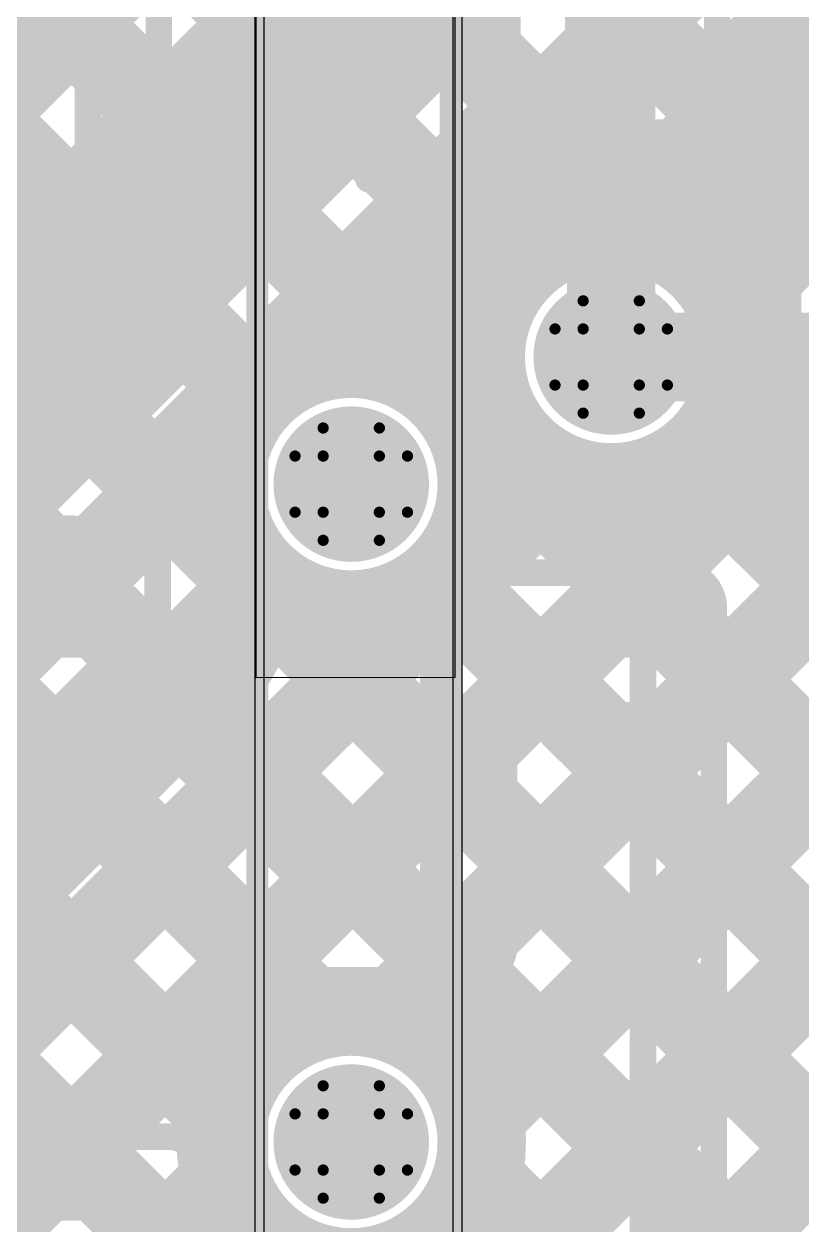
# Model space of a CAD drawing. Header units: millimetres. Extents: x 13 to 259, y -2 to 326.
# Drawn here: x 124.1 to 127.61, y 88.32 to 93.76 of the extents above; entities that cross this region are included whole.
import ezdxf

# ---------------------------------------------------------------- set-up
doc = ezdxf.new("R2010")
doc.units = ezdxf.units.MM
for name, color, linetype in [('BottomLayer', 5, 'Continuous'), ('BottomSolder', 6, 'Continuous'), ('ConnectLayer', 7, 'Continuous'), ('DrillDrawing', 1, 'Continuous'), ('Mechanical34', 56, 'Continuous'), ('MidLayer1', 16, 'Continuous'), ('MidLayer2', 76, 'Continuous'), ('MidLayer3', 90, 'Continuous'), ('MidLayer4', 156, 'Continuous'), ('MidLayer5', 130, 'Continuous'), ('MidLayer6', 216, 'Continuous'), ('MultiLayer', 9, 'Continuous'), ('TopLayer', 1, 'Continuous'), ('TopSolder', 216, 'Continuous')]:
    doc.layers.add(name, color=color, linetype=linetype)

msp = doc.modelspace()

# ---------------------------------------------------------------- linework, layer by layer
at = {"layer": 'BottomLayer', "const_width": 0.25}
for points in [[(126.625, 92.25, 1), (126.875, 92.25, 1)], [(125.45, 91.675, 1), (125.7, 91.675, 1)], [(125.45, 88.7, 1), (125.7, 88.7, 1)]]:
    msp.add_lwpolyline(points, format="xyb", close=True, dxfattribs=at)
at = {"layer": 'BottomSolder', "const_width": 0.3516}
for points in [[(126.5742, 92.25, 1), (126.9258, 92.25, 1)], [(125.3992, 91.675, 1), (125.7508, 91.675, 1)], [(125.3992, 88.7, 1), (125.7508, 88.7, 1)]]:
    msp.add_lwpolyline(points, format="xyb", close=True, dxfattribs=at)
at = {"layer": 'ConnectLayer'}
for p, q in [((125.1812, 77.7), (125.1812, 125.875)), ((126.075, 124.285), (126.075, 79.34))]:
    msp.add_line(p, q, dxfattribs=at)
at = {"layer": 'ConnectLayer', "const_width": 0.4}
for points in [[(120.2899, 101.1755), (131.9752, 89.4902)], [(120.2899, 101.1755), (131.9752, 89.4902)], [(119.5775, 101.0394), (131.6356, 88.9813)], [(119.5775, 101.0394), (131.6356, 88.9813)], [(125.2764, 92.1839), (133.0696, 99.977)], [(125.2764, 92.1839), (133.0696, 99.977)], [(110.1135, 77.8695), (132.0626, 99.8185)], [(110.1135, 77.8695), (132.0626, 99.8185)], [(120.5788, 99.1895), (126.9715, 92.7969)], [(120.5788, 99.1895), (126.9715, 92.7969)], [(116.3832, 98.2941), (125.4107, 89.2666)], [(116.3832, 98.2941), (125.4107, 89.2666)], [(114.594, 82.35), (130.489, 98.245)], [(125.2764, 92.1838), (131.3376, 98.245)], [(115.9887, 97.8401), (124.9994, 88.8294)], [(115.9887, 97.8401), (124.9994, 88.8294)], [(119.3673, 97.8556), (125.1445, 92.0784)], [(119.3673, 97.8556), (125.1445, 92.0784)], [(118.7926, 97.5818), (145.1387, 71.2357)], [(118.7926, 97.5818), (145.1387, 71.2357)], [(118.4579, 97.068), (137.4218, 78.1041)], [(118.4579, 97.068), (137.4218, 78.1041)], [(126.8907, 93.925), (129.7657, 96.8)], [(126.9594, 93.925), (129.8344, 96.8)], [(125.7501, 89.2634), (132.922, 96.4353)], [(125.7501, 89.2634), (132.922, 96.4353)], [(125.2363, 96.2291), (130.6452, 90.8202)], [(112.9668, 77.3286), (131.8023, 96.1641)], [(112.9668, 77.3286), (131.8023, 96.1641)], [(117.9882, 82.35), (131.8023, 96.1642)], [(126.1531, 88.8179), (133.3413, 96.0061)], [(126.1531, 88.8179), (133.3413, 96.0061)], [(126.7803, 92.8392), (129.89, 95.9489)], [(126.7803, 92.8392), (129.89, 95.9489)], [(126.7803, 92.8392), (129.89, 95.9489)], [(108.0822, 77.5352), (126.3353, 95.7883)], [(108.0822, 77.5352), (126.3353, 95.7883)], [(112.897, 82.35), (126.3353, 95.7883)], [(124.812, 95.8048), (130.221, 90.3959)], [(127.4084, 93.2427), (129.9407, 95.7749)], [(123.2363, 95.6835), (126.2947, 92.6252)], [(123.2363, 95.6835), (126.2947, 92.6252)], [(123.41, 95.5098), (125.3771, 93.5427)], [(127.2861, 92.4965), (130.2638, 95.4741)], [(127.2861, 92.4965), (130.2638, 95.4741)], [(127.2861, 92.4965), (130.2638, 95.4741)], [(127.5796, 92.79), (130.263, 95.4734)], [(124.3878, 95.3806), (126.9715, 92.7969)], [(117.715, 95.2653), (131.6351, 81.3451)], [(117.715, 95.2653), (131.6351, 81.3451)], [(122.8692, 95.2022), (125.9123, 92.1591)], [(122.8692, 95.2022), (125.9123, 92.1591)], [(125.7501, 89.2634), (131.652, 95.1653)], [(102.6386, 71.2431), (126.4562, 95.0607)], [(102.6386, 71.2431), (126.4562, 95.0607)], [(113.7455, 82.35), (126.4562, 95.0607)], [(123.3782, 91.9827), (126.3555, 94.96)], [(123.41, 92.8631), (125.507, 94.96)], [(123.9635, 94.9563), (126.2947, 92.6252)], [(123.2456, 91.4112), (126.7525, 94.9181)], [(117.3859, 94.7458), (133.006, 79.1257)], [(117.3859, 94.7458), (133.006, 79.1257)], [(126.1531, 88.8179), (132.0713, 94.7361)], [(123.41, 94.6614), (124.9529, 93.1185)], [(123.5393, 94.532), (125.9119, 92.1594)], [(123.115, 94.1078), (125.1444, 92.0783)], [(123.41, 93.8128), (124.5286, 92.6943)], [(122.6907, 93.6835), (128.0996, 88.2746)], [(120.5337, 82.35), (131.8051, 93.6213)], [(122.2959, 84.1122), (131.8051, 93.6213)], [(122.2959, 84.1122), (131.8051, 93.6213)], [(122.2521, 93.2737), (127.6754, 87.8504)], [(127.3908, 93.2261), (127.8269, 92.79)], [(118.9266, 93.205), (125.9783, 86.1533)], [(119.7752, 93.205), (126.4026, 86.5776)], [(120.6237, 93.205), (124.9994, 88.8293)], [(121.4722, 93.205), (125.4106, 89.2666)], [(125.6283, 92.2626), (126.4907, 93.125)], [(126.4907, 93.125), (127.125, 93.125)], [(126.6433, 93.125), (126.9715, 92.7969)], [(126.7803, 92.8392), (127.0661, 93.125)], [(123.41, 92.9643), (124.1044, 92.27)], [(126.9877, 92.79), (129.5861, 92.79)], [(126.1428, 92.7771), (126.2947, 92.6252)], [(121.3823, 82.35), (131.6531, 92.6209)], [(122.9424, 83.9101), (131.6531, 92.6208)], [(122.9424, 83.9101), (131.6531, 92.6208)], [(127.2969, 92.4714), (139.9857, 79.7827)], [(127.2969, 92.4714), (139.9857, 79.7827)], [(127.2969, 92.4714), (129.7967, 89.9717)], [(125.7186, 92.3528), (125.9123, 92.1591)], [(126.0123, 92.0712), (126.1608, 92.2197)], [(126.0123, 92.0712), (126.1608, 92.2197)], [(126.0123, 92.0712), (126.1608, 92.2197)], [(126.0123, 92.0712), (126.1608, 92.2197)], [(110.5325, 77.4399), (125.0662, 91.9736)], [(110.5325, 77.4399), (125.0662, 91.9736)], [(115.4426, 82.35), (125.0662, 91.9737)], [(126.0592, 92.0123), (131.6354, 86.436)], [(126.0592, 92.0123), (131.6354, 86.436)], [(126.0592, 92.0123), (130.0314, 88.04)], [(126.0594, 92.0119), (128.9482, 89.1231)], [(127.1252, 91.7946), (131.9714, 86.9484)], [(127.1252, 91.7946), (131.9714, 86.9484)], [(127.1252, 91.7946), (129.3724, 89.5474)], [(122.2878, 87.4981), (126.5036, 91.714)], [(122.2878, 87.4981), (126.5036, 91.714)], [(122.2878, 87.4981), (126.5036, 91.714)], [(122.8296, 88.04), (126.5036, 91.714)], [(123.6782, 88.04), (127.3482, 91.71)], [(125.7501, 89.2634), (128.1967, 91.71)], [(126.1531, 88.8179), (129.0452, 91.71)], [(126.9877, 91.71), (129.3871, 91.71)], [(127.2098, 91.71), (130.8798, 88.04)], [(126.2238, 88.04), (129.8195, 91.6357)], [(127.0723, 88.04), (130.668, 91.6357)], [(121.8157, 88.85), (124.3, 91.3343)], [(125.1, 91.1), (125.1, 91.3251)], [(121.8844, 88.85), (124.3, 91.2657)], [(125.1, 91.2743), (128.3344, 88.04)], [(121.9995, 88.0584), (125.1789, 91.2378)], [(121.9995, 88.0584), (125.1789, 91.2378)], [(121.9995, 88.0584), (125.1789, 91.2378)], [(125.1, 91.1589), (125.1789, 91.2378)], [(125.9784, 91.2445), (131.7405, 85.4824)], [(125.9784, 91.2445), (131.7405, 85.4824)], [(125.9784, 91.2445), (129.1829, 88.04)], [(125.9784, 91.2444), (128.5239, 88.6989)], [(122.3334, 88.1677), (124.9824, 90.8167)], [(124.8458, 90.6801), (127.4858, 88.04)], [(124.4215, 90.2558), (125.4107, 89.2666)], [(123.9973, 89.8315), (124.9994, 88.8294)], [(123.573, 89.4073), (124.9402, 88.04)], [(123.1487, 88.983), (124.0917, 88.04)], [(108.4792, 71.9925), (125.0116, 88.5249)], [(108.4792, 71.9925), (125.0116, 88.5249)], [(118.8367, 82.35), (125.0116, 88.525)], [(124.5267, 88.04), (125.0116, 88.5249)], [(126.1417, 88.5356), (136.8182, 77.8591)], [(126.1417, 88.5356), (136.8182, 77.8591)], [(126.1417, 88.5356), (127.2511, 87.4261)], [(126.1417, 88.5356), (126.6373, 88.04)]]:
    msp.add_lwpolyline(points, dxfattribs=at)
at = {"layer": 'ConnectLayer'}
for points, const_width in [([(126.7907, 93.925, 1), (126.9907, 93.925, 1)], 0.2), ([(126.8594, 93.925, 1), (127.0594, 93.925, 1)], 0.2), ([(125.2771, 93.5427, 1), (125.4771, 93.5427, 1)], 0.2), ([(127.2908, 93.2261, 1), (127.4908, 93.2261, 1)], 0.2), ([(127.3079, 93.2422, 1), (127.5079, 93.2422, 1)], 0.2), ([(127.3084, 93.2427, 1), (127.5084, 93.2427, 1)], 0.2), ([(127.3084, 93.2427, 1), (127.5084, 93.2427, 1)], 0.2), ([(124.8529, 93.1185, 1), (125.0529, 93.1185, 1)], 0.2), ([(126.3907, 93.125, 1), (126.5907, 93.125, 1)], 0.2), ([(126.3907, 93.125, 1), (126.5907, 93.125, 1)], 0.2), ([(126.5433, 93.125, 1), (126.7433, 93.125, 1)], 0.2), ([(126.9661, 93.125, 1), (127.1661, 93.125, 1)], 0.2), ([(127.025, 93.125, 1), (127.225, 93.125, 1)], 0.2), ([(127.025, 93.125, 1), (127.225, 93.125, 1)], 0.2), ([(127.025, 93.125, 1), (127.225, 93.125, 1)], 0.2), ([(127.34, 92.25, 1), (126.16, 92.25, 1)], 0.4), ([(127.34, 92.25, 1), (126.16, 92.25, 1)], 0.4), ([(127.34, 92.25, 1), (126.16, 92.25, 1)], 0.4), ([(126.6803, 92.8392, 1), (126.8803, 92.8392, 1)], 0.2), ([(126.6803, 92.8392, 1), (126.8803, 92.8392, 1)], 0.2), ([(126.6803, 92.8392, 1), (126.8803, 92.8392, 1)], 0.2), ([(126.6803, 92.8392, 1), (126.8803, 92.8392, 1)], 0.2), ([(126.8715, 92.7969, 1), (127.0715, 92.7969, 1)], 0.2), ([(126.8715, 92.7969, 1), (127.0715, 92.7969, 1)], 0.2), ([(126.8715, 92.7969, 1), (127.0715, 92.7969, 1)], 0.2), ([(126.8715, 92.7969, 1), (127.0715, 92.7969, 1)], 0.2), ([(126.8877, 92.79, 1), (127.0877, 92.79, 1)], 0.2), ([(126.8877, 92.79, 1), (127.0877, 92.79, 1)], 0.2), ([(127.4796, 92.79, 1), (127.6796, 92.79, 1)], 0.2), ([(126.0428, 92.7771, 1), (126.2428, 92.7771, 1)], 0.2), ([(124.4286, 92.6943, 1), (124.6286, 92.6943, 1)], 0.2), ([(126.1947, 92.6252, 1), (126.3947, 92.6252, 1)], 0.2), ([(126.1947, 92.6252, 1), (126.3947, 92.6252, 1)], 0.2), ([(126.1947, 92.6252, 1), (126.3947, 92.6252, 1)], 0.2), ([(126.1947, 92.6252, 1), (126.3947, 92.6252, 1)], 0.2), ([(127.1861, 92.4965, 1), (127.3861, 92.4965, 1)], 0.2), ([(127.1861, 92.4965, 1), (127.3861, 92.4965, 1)], 0.2), ([(127.1861, 92.4965, 1), (127.3861, 92.4965, 1)], 0.2), ([(127.1969, 92.4714, 1), (127.3969, 92.4714, 1)], 0.2), ([(127.1969, 92.4714, 1), (127.3969, 92.4714, 1)], 0.2), ([(127.1969, 92.4714, 1), (127.3969, 92.4714, 1)], 0.2), ([(125.6186, 92.3528, 1), (125.8186, 92.3528, 1)], 0.2), ([(124.0044, 92.27, 1), (124.2044, 92.27, 1)], 0.2), ([(126.165, 91.675, 1), (124.985, 91.675, 1)], 0.4), ([(126.165, 91.675, 1), (124.985, 91.675, 1)], 0.4), ([(126.165, 91.675, 1), (124.985, 91.675, 1)], 0.4), ([(125.5283, 92.2626, 1), (125.7283, 92.2626, 1)], 0.2), ([(125.5283, 92.2626, 1), (125.7283, 92.2626, 1)], 0.2), ([(126.06, 92.25, 1), (126.26, 92.25, 1)], 0.2), ([(126.06, 92.25, 1), (126.26, 92.25, 1)], 0.2), ([(126.06, 92.25, 1), (126.26, 92.25, 1)], 0.2), ([(127.24, 92.25, 1), (127.44, 92.25, 1)], 0.2), ([(127.24, 92.25, 1), (127.44, 92.25, 1)], 0.2), ([(127.24, 92.25, 1), (127.44, 92.25, 1)], 0.2), ([(126.0608, 92.2197, 1), (126.2608, 92.2197, 1)], 0.2), ([(126.0608, 92.2197, 1), (126.2608, 92.2197, 1)], 0.2), ([(126.0608, 92.2197, 1), (126.2608, 92.2197, 1)], 0.2), ([(126.0608, 92.2197, 1), (126.2608, 92.2197, 1)], 0.2), ([(125.1764, 92.1839, 1), (125.3764, 92.1839, 1)], 0.2), ([(125.1764, 92.1839, 1), (125.3764, 92.1839, 1)], 0.2), ([(125.1764, 92.1838, 1), (125.3764, 92.1838, 1)], 0.2), ([(125.8119, 92.1594, 1), (126.0119, 92.1594, 1)], 0.2), ([(125.8123, 92.1591, 1), (126.0123, 92.1591, 1)], 0.2), ([(125.8123, 92.1591, 1), (126.0123, 92.1591, 1)], 0.2), ([(125.8123, 92.1591, 1), (126.0123, 92.1591, 1)], 0.2), ([(125.0444, 92.0783, 1), (125.2444, 92.0783, 1)], 0.2), ([(125.0445, 92.0784, 1), (125.2445, 92.0784, 1)], 0.2), ([(125.0445, 92.0784, 1), (125.2445, 92.0784, 1)], 0.2), ([(125.9123, 92.0712, 1), (126.1123, 92.0712, 1)], 0.2), ([(125.9123, 92.0712, 1), (126.1123, 92.0712, 1)], 0.2), ([(125.9123, 92.0712, 1), (126.1123, 92.0712, 1)], 0.2), ([(125.9123, 92.0712, 1), (126.1123, 92.0712, 1)], 0.2), ([(124.9662, 91.9737, 1), (125.1662, 91.9737, 1)], 0.2), ([(124.9662, 91.9736, 1), (125.1662, 91.9736, 1)], 0.2), ([(124.9662, 91.9736, 1), (125.1662, 91.9736, 1)], 0.2), ([(125.9592, 92.0123, 1), (126.1592, 92.0123, 1)], 0.2), ([(125.9592, 92.0123, 1), (126.1592, 92.0123, 1)], 0.2), ([(125.9592, 92.0123, 1), (126.1592, 92.0123, 1)], 0.2), ([(125.9594, 92.0119, 1), (126.1594, 92.0119, 1)], 0.2), ([(127.0252, 91.7946, 1), (127.2252, 91.7946, 1)], 0.2), ([(127.0252, 91.7946, 1), (127.2252, 91.7946, 1)], 0.2), ([(127.0252, 91.7946, 1), (127.2252, 91.7946, 1)], 0.2), ([(126.4036, 91.714, 1), (126.6036, 91.714, 1)], 0.2), ([(126.4036, 91.714, 1), (126.6036, 91.714, 1)], 0.2), ([(126.4036, 91.714, 1), (126.6036, 91.714, 1)], 0.2), ([(126.4036, 91.714, 1), (126.6036, 91.714, 1)], 0.2), ([(126.8877, 91.71, 1), (127.0877, 91.71, 1)], 0.2), ([(126.8877, 91.71, 1), (127.0877, 91.71, 1)], 0.2), ([(127.1098, 91.71, 1), (127.3098, 91.71, 1)], 0.2), ([(127.2482, 91.71, 1), (127.4482, 91.71, 1)], 0.2), ([(124.885, 91.675, 1), (125.085, 91.675, 1)], 0.2), ([(124.885, 91.675, 1), (125.085, 91.675, 1)], 0.2), ([(124.885, 91.675, 1), (125.085, 91.675, 1)], 0.2), ([(126.065, 91.675, 1), (126.265, 91.675, 1)], 0.2), ([(126.065, 91.675, 1), (126.265, 91.675, 1)], 0.2), ([(126.065, 91.675, 1), (126.265, 91.675, 1)], 0.2), ([(126.065, 91.675, 1), (126.265, 91.675, 1)], 0.2), ([(126.065, 91.675, 1), (126.265, 91.675, 1)], 0.2), ([(124.2, 91.3343, 1), (124.4, 91.3343, 1)], 0.2), ([(125, 91.3251, 1), (125.2, 91.3251, 1)], 0.2), ([(125, 91.3251, 1), (125.2, 91.3251, 1)], 0.2), ([(124.2, 91.2657, 1), (124.4, 91.2657, 1)], 0.2), ([(125, 91.2743, 1), (125.2, 91.2743, 1)], 0.2), ([(125.0789, 91.2378, 1), (125.2789, 91.2378, 1)], 0.2), ([(125.0789, 91.2378, 1), (125.2789, 91.2378, 1)], 0.2), ([(125.0789, 91.2378, 1), (125.2789, 91.2378, 1)], 0.2), ([(125.0789, 91.2378, 1), (125.2789, 91.2378, 1)], 0.2), ([(125.8784, 91.2445, 1), (126.0784, 91.2445, 1)], 0.2), ([(125.8784, 91.2445, 1), (126.0784, 91.2445, 1)], 0.2), ([(125.8784, 91.2445, 1), (126.0784, 91.2445, 1)], 0.2), ([(125.8784, 91.2444, 1), (126.0784, 91.2444, 1)], 0.2), ([(125, 91.1589, 1), (125.2, 91.1589, 1)], 0.2), ([(125, 91.1, 1), (125.2, 91.1, 1)], 0.2), ([(125, 91.1, 1), (125.2, 91.1, 1)], 0.2), ([(125, 91.1, 1), (125.2, 91.1, 1)], 0.2), ([(124.8824, 90.8167, 1), (125.0824, 90.8167, 1)], 0.2), ([(124.8824, 90.8167, 1), (125.0824, 90.8167, 1)], 0.2), ([(124.8829, 90.8172, 1), (125.0829, 90.8172, 1)], 0.2), ([(124.7458, 90.6801, 1), (124.9458, 90.6801, 1)], 0.2), ([(124.3215, 90.2558, 1), (124.5215, 90.2558, 1)], 0.2), ([(123.8973, 89.8315, 1), (124.0972, 89.8315, 1)], 0.2), ([(126.165, 88.7, 1), (124.985, 88.7, 1)], 0.4), ([(126.165, 88.7, 1), (124.985, 88.7, 1)], 0.4), ([(126.165, 88.7, 1), (124.985, 88.7, 1)], 0.4), ([(126.165, 88.7, 1), (124.985, 88.7, 1)], 0.4), ([(125.3106, 89.2666, 1), (125.5106, 89.2666, 1)], 0.2), ([(125.3107, 89.2666, 1), (125.5107, 89.2666, 1)], 0.2), ([(125.3107, 89.2666, 1), (125.5107, 89.2666, 1)], 0.2), ([(125.3107, 89.2666, 1), (125.5107, 89.2666, 1)], 0.2), ([(125.6501, 89.2634, 1), (125.8501, 89.2634, 1)], 0.2), ([(125.6501, 89.2634, 1), (125.8501, 89.2634, 1)], 0.2), ([(125.6501, 89.2634, 1), (125.8501, 89.2634, 1)], 0.2), ([(125.6501, 89.2634, 1), (125.8501, 89.2634, 1)], 0.2), ([(124.8994, 88.8294, 1), (125.0994, 88.8294, 1)], 0.2), ([(124.8994, 88.8294, 1), (125.0994, 88.8294, 1)], 0.2), ([(124.8994, 88.8294, 1), (125.0994, 88.8294, 1)], 0.2), ([(124.8994, 88.8293, 1), (125.0994, 88.8293, 1)], 0.2), ([(126.0531, 88.8179, 1), (126.2531, 88.8179, 1)], 0.2), ([(126.0531, 88.8179, 1), (126.2531, 88.8179, 1)], 0.2), ([(126.0531, 88.8179, 1), (126.2531, 88.8179, 1)], 0.2), ([(126.0531, 88.8179, 1), (126.2531, 88.8179, 1)], 0.2), ([(124.885, 88.7, 1), (125.085, 88.7, 1)], 0.2), ([(124.885, 88.7, 1), (125.085, 88.7, 1)], 0.2), ([(124.885, 88.7, 1), (125.085, 88.7, 1)], 0.2), ([(124.885, 88.7, 1), (125.085, 88.7, 1)], 0.2), ([(126.065, 88.7, 1), (126.265, 88.7, 1)], 0.2), ([(126.065, 88.7, 1), (126.265, 88.7, 1)], 0.2), ([(126.065, 88.7, 1), (126.265, 88.7, 1)], 0.2), ([(126.065, 88.7, 1), (126.265, 88.7, 1)], 0.2), ([(124.9116, 88.525, 1), (125.1116, 88.525, 1)], 0.2), ([(124.9116, 88.5249, 1), (125.1116, 88.5249, 1)], 0.2), ([(124.9116, 88.5249, 1), (125.1116, 88.5249, 1)], 0.2), ([(124.9116, 88.5249, 1), (125.1116, 88.5249, 1)], 0.2), ([(126.0417, 88.5356, 1), (126.2417, 88.5356, 1)], 0.2), ([(126.0417, 88.5356, 1), (126.2417, 88.5356, 1)], 0.2), ([(126.0417, 88.5356, 1), (126.2417, 88.5356, 1)], 0.2), ([(126.0417, 88.5356, 1), (126.2417, 88.5356, 1)], 0.2)]:
    msp.add_lwpolyline(points, format="xyb", close=True, dxfattribs=dict(at, const_width=const_width))
at = {"layer": 'ConnectLayer', "const_width": 0.4}
for points in [[(127.4084, 93.2427, -0.199374), (127.125, 93.125)], [(127.4079, 93.2422, -0.198912), (127.125, 93.125)], [(126.9877, 91.71, -1.532773), (126.9877, 92.79)], [(125.6283, 92.2626, -0.387973), (126.165, 91.675)], [(126.165, 91.675, -0.724006), (125.1, 91.3251)], [(125.1, 91.1, -0.199374), (124.9824, 90.8167)], [(125.1, 91.1, -0.198912), (124.9829, 90.8172)]]:
    msp.add_lwpolyline(points, format="xyb", dxfattribs=at)
at = {"layer": 'DrillDrawing', "const_width": 0.0508}
for points in [[(126.623, 92.377), (126.623, 92.504)], [(126.623, 92.504), (126.877, 92.504)], [(126.877, 92.377), (126.877, 92.504)], [(126.496, 92.123), (126.496, 92.377)], [(126.496, 92.377), (126.623, 92.377)], [(126.877, 92.377), (127.004, 92.377)], [(127.004, 92.123), (127.004, 92.377)], [(126.496, 92.123), (126.623, 92.123)], [(126.623, 91.996), (126.623, 92.123)], [(126.877, 92.123), (127.004, 92.123)], [(126.877, 91.996), (126.877, 92.123)], [(126.623, 91.996), (126.877, 91.996)], [(125.448, 91.802), (125.448, 91.929)], [(125.448, 91.929), (125.702, 91.929)], [(125.702, 91.802), (125.702, 91.929)], [(125.321, 91.548), (125.321, 91.802)], [(125.321, 91.802), (125.448, 91.802)], [(125.702, 91.802), (125.829, 91.802)], [(125.829, 91.548), (125.829, 91.802)], [(125.321, 91.548), (125.448, 91.548)], [(125.448, 91.421), (125.448, 91.548)], [(125.702, 91.548), (125.829, 91.548)], [(125.702, 91.421), (125.702, 91.548)], [(125.448, 91.421), (125.702, 91.421)], [(125.448, 88.827), (125.448, 88.954)], [(125.448, 88.954), (125.702, 88.954)], [(125.702, 88.827), (125.702, 88.954)], [(125.321, 88.573), (125.321, 88.827)], [(125.321, 88.827), (125.448, 88.827)], [(125.702, 88.827), (125.829, 88.827)], [(125.829, 88.573), (125.829, 88.827)], [(125.321, 88.573), (125.448, 88.573)], [(125.448, 88.446), (125.448, 88.573)], [(125.702, 88.573), (125.829, 88.573)], [(125.702, 88.446), (125.702, 88.573)], [(125.448, 88.446), (125.702, 88.446)]]:
    msp.add_lwpolyline(points, dxfattribs=at)
at = {"layer": 'DrillDrawing', "const_width": 0.0254}
for points in [[(126.6103, 92.504, 1), (126.6357, 92.504, 1)], [(126.6103, 92.504, 1), (126.6357, 92.504, 1)], [(126.8643, 92.504, 1), (126.8897, 92.504, 1)], [(126.8643, 92.504, 1), (126.8897, 92.504, 1)], [(126.4833, 92.377, 1), (126.5087, 92.377, 1)], [(126.4833, 92.377, 1), (126.5087, 92.377, 1)], [(126.6103, 92.377, 1), (126.6357, 92.377, 1)], [(126.6103, 92.377, 1), (126.6357, 92.377, 1)], [(126.8643, 92.377, 1), (126.8897, 92.377, 1)], [(126.8643, 92.377, 1), (126.8897, 92.377, 1)], [(126.9913, 92.377, 1), (127.0167, 92.377, 1)], [(126.9913, 92.377, 1), (127.0167, 92.377, 1)], [(126.4833, 92.123, 1), (126.5087, 92.123, 1)], [(126.4833, 92.123, 1), (126.5087, 92.123, 1)], [(126.6103, 92.123, 1), (126.6357, 92.123, 1)], [(126.6103, 92.123, 1), (126.6357, 92.123, 1)], [(126.8643, 92.123, 1), (126.8897, 92.123, 1)], [(126.8643, 92.123, 1), (126.8897, 92.123, 1)], [(126.9913, 92.123, 1), (127.0167, 92.123, 1)], [(126.9913, 92.123, 1), (127.0167, 92.123, 1)], [(126.6103, 91.996, 1), (126.6357, 91.996, 1)], [(126.6103, 91.996, 1), (126.6357, 91.996, 1)], [(126.8643, 91.996, 1), (126.8897, 91.996, 1)], [(126.8643, 91.996, 1), (126.8897, 91.996, 1)], [(125.4353, 91.929, 1), (125.4607, 91.929, 1)], [(125.4353, 91.929, 1), (125.4607, 91.929, 1)], [(125.6893, 91.929, 1), (125.7147, 91.929, 1)], [(125.6893, 91.929, 1), (125.7147, 91.929, 1)], [(125.3083, 91.802, 1), (125.3337, 91.802, 1)], [(125.3083, 91.802, 1), (125.3337, 91.802, 1)], [(125.4353, 91.802, 1), (125.4607, 91.802, 1)], [(125.4353, 91.802, 1), (125.4607, 91.802, 1)], [(125.6893, 91.802, 1), (125.7147, 91.802, 1)], [(125.6893, 91.802, 1), (125.7147, 91.802, 1)], [(125.8163, 91.802, 1), (125.8417, 91.802, 1)], [(125.8163, 91.802, 1), (125.8417, 91.802, 1)], [(125.3083, 91.548, 1), (125.3337, 91.548, 1)], [(125.3083, 91.548, 1), (125.3337, 91.548, 1)], [(125.4353, 91.548, 1), (125.4607, 91.548, 1)], [(125.4353, 91.548, 1), (125.4607, 91.548, 1)], [(125.6893, 91.548, 1), (125.7147, 91.548, 1)], [(125.6893, 91.548, 1), (125.7147, 91.548, 1)], [(125.8163, 91.548, 1), (125.8417, 91.548, 1)], [(125.8163, 91.548, 1), (125.8417, 91.548, 1)], [(125.4353, 91.421, 1), (125.4607, 91.421, 1)], [(125.4353, 91.421, 1), (125.4607, 91.421, 1)], [(125.6893, 91.421, 1), (125.7147, 91.421, 1)], [(125.6893, 91.421, 1), (125.7147, 91.421, 1)], [(125.4353, 88.954, 1), (125.4607, 88.954, 1)], [(125.4353, 88.954, 1), (125.4607, 88.954, 1)], [(125.6893, 88.954, 1), (125.7147, 88.954, 1)], [(125.6893, 88.954, 1), (125.7147, 88.954, 1)], [(125.3083, 88.827, 1), (125.3337, 88.827, 1)], [(125.3083, 88.827, 1), (125.3337, 88.827, 1)], [(125.4353, 88.827, 1), (125.4607, 88.827, 1)], [(125.4353, 88.827, 1), (125.4607, 88.827, 1)], [(125.6893, 88.827, 1), (125.7147, 88.827, 1)], [(125.6893, 88.827, 1), (125.7147, 88.827, 1)], [(125.8163, 88.827, 1), (125.8417, 88.827, 1)], [(125.8163, 88.827, 1), (125.8417, 88.827, 1)], [(125.3083, 88.573, 1), (125.3337, 88.573, 1)], [(125.3083, 88.573, 1), (125.3337, 88.573, 1)], [(125.4353, 88.573, 1), (125.4607, 88.573, 1)], [(125.4353, 88.573, 1), (125.4607, 88.573, 1)], [(125.6893, 88.573, 1), (125.7147, 88.573, 1)], [(125.6893, 88.573, 1), (125.7147, 88.573, 1)], [(125.8163, 88.573, 1), (125.8417, 88.573, 1)], [(125.8163, 88.573, 1), (125.8417, 88.573, 1)], [(125.4353, 88.446, 1), (125.4607, 88.446, 1)], [(125.4353, 88.446, 1), (125.4607, 88.446, 1)], [(125.6893, 88.446, 1), (125.7147, 88.446, 1)], [(125.6893, 88.446, 1), (125.7147, 88.446, 1)]]:
    msp.add_lwpolyline(points, format="xyb", close=True, dxfattribs=at)
at = {"layer": 'Mechanical34', "const_width": 0.1}
for points in [[(126.025, 78.07), (126.025, 125.5227)], [(125.15, 80.525), (125.15, 123.1)]]:
    msp.add_lwpolyline(points, dxfattribs=at)
at = {"layer": 'MidLayer1', "const_width": 0.25}
for points in [[(126.625, 92.25, 1), (126.875, 92.25, 1)], [(125.45, 91.675, 1), (125.7, 91.675, 1)], [(125.45, 88.7, 1), (125.7, 88.7, 1)]]:
    msp.add_lwpolyline(points, format="xyb", close=True, dxfattribs=at)
at = {"layer": 'MidLayer2', "const_width": 0.12}
for points in [[(124.385, 92.9129), (124.385, 94.9497)], [(125.653, 93.054), (125.653, 94.9497)], [(126.281, 93.054), (126.281, 94.9497)], [(127.5489, 92.0617), (127.5489, 94.9497)], [(124.705, 92.7529), (124.705, 94.7897)], [(125.333, 92.894), (125.333, 94.7897)], [(127.2289, 91.9017), (127.2289, 94.7897)], [(126.6009, 92.894), (126.6009, 94.73)], [(125.653, 93.054), (126.281, 93.054)], [(123.757, 92.9129), (124.385, 92.9129)], [(125.493, 92.734), (126.441, 92.734)], [(123.597, 92.5929), (124.545, 92.5929)], [(127.5489, 92.0617), (128.1769, 92.0617)], [(127.3889, 91.7417), (128.3369, 91.7417)], [(122.6791, 90.95), (131.1538, 90.95)], [(122.5466, 90.63), (131.1538, 90.63)]]:
    msp.add_lwpolyline(points, dxfattribs=at)
at = {"layer": 'MidLayer2'}
for points, const_width in [([(125.623, 93.054, 1), (125.683, 93.054, 1)], 0.06), ([(125.623, 93.054, 1), (125.683, 93.054, 1)], 0.06), ([(126.251, 93.054, 1), (126.311, 93.054, 1)], 0.06), ([(126.251, 93.054, 1), (126.311, 93.054, 1)], 0.06), ([(124.355, 92.9129, 1), (124.415, 92.9129, 1)], 0.06), ([(124.355, 92.9129, 1), (124.415, 92.9129, 1)], 0.06), ([(125.303, 92.894, 1), (125.363, 92.894, 1)], 0.06), ([(125.303, 92.894, 1), (125.363, 92.894, 1)], 0.06), ([(126.5709, 92.894, 1), (126.6309, 92.894, 1)], 0.06), ([(126.5709, 92.894, 1), (126.6309, 92.894, 1)], 0.06), ([(124.675, 92.7529, 1), (124.735, 92.7529, 1)], 0.06), ([(124.675, 92.7529, 1), (124.735, 92.7529, 1)], 0.06), ([(125.463, 92.734, 1), (125.523, 92.734, 1)], 0.06), ([(125.463, 92.734, 1), (125.523, 92.734, 1)], 0.06), ([(126.411, 92.734, 1), (126.4709, 92.734, 1)], 0.06), ([(126.411, 92.734, 1), (126.4709, 92.734, 1)], 0.06), ([(124.515, 92.5929, 1), (124.575, 92.5929, 1)], 0.06), ([(124.515, 92.5929, 1), (124.575, 92.5929, 1)], 0.06), ([(126.625, 92.25, 1), (126.875, 92.25, 1)], 0.25), ([(127.5189, 92.0617, 1), (127.5789, 92.0617, 1)], 0.06), ([(127.5189, 92.0617, 1), (127.5789, 92.0617, 1)], 0.06), ([(127.1989, 91.9017, 1), (127.2589, 91.9017, 1)], 0.06), ([(127.1989, 91.9017, 1), (127.2589, 91.9017, 1)], 0.06), ([(125.45, 91.675, 1), (125.7, 91.675, 1)], 0.25), ([(127.3589, 91.7417, 1), (127.4189, 91.7417, 1)], 0.06), ([(127.3589, 91.7417, 1), (127.4189, 91.7417, 1)], 0.06), ([(125.45, 88.7, 1), (125.7, 88.7, 1)], 0.25)]:
    msp.add_lwpolyline(points, format="xyb", close=True, dxfattribs=dict(at, const_width=const_width))
at = {"layer": 'MidLayer2', "const_width": 0.12}
for points in [[(125.493, 92.734, -0.414214), (125.333, 92.894)], [(126.6009, 92.894, -0.414214), (126.441, 92.734)], [(124.705, 92.7529, -0.414214), (124.545, 92.5929)], [(127.3889, 91.7417, -0.414214), (127.2289, 91.9017)]]:
    msp.add_lwpolyline(points, format="xyb", dxfattribs=at)
at = {"layer": 'MidLayer3'}
for points, const_width in [([(120.7, 88.3), (129.6, 97.2)], 0.12), ([(127.125, 93.525), (130.125, 96.525)], 0.12), ([(124.7, 91.9), (126.325, 93.525)], 0.12), ([(126.325, 93.525), (127.125, 93.525)], 0.12), ([(126.75, 92.25), (129.5861, 92.25)], 0.4), ([(124.7, 91.1), (124.7, 91.9)], 0.12), ([(122.05, 88.45), (124.7, 91.1)], 0.12)]:
    msp.add_lwpolyline(points, dxfattribs=dict(at, const_width=const_width))
for points, const_width in [([(126.295, 93.525, 1), (126.355, 93.525, 1)], 0.06), ([(126.295, 93.525, 1), (126.355, 93.525, 1)], 0.06), ([(127.095, 93.525, 1), (127.155, 93.525, 1)], 0.06), ([(127.095, 93.525, 1), (127.155, 93.525, 1)], 0.06), ([(126.625, 92.25, 1), (126.875, 92.25, 1)], 0.25), ([(126.65, 92.25, 1), (126.85, 92.25, 1)], 0.2), ([(124.67, 91.9, 1), (124.73, 91.9, 1)], 0.06), ([(124.67, 91.9, 1), (124.73, 91.9, 1)], 0.06), ([(125.45, 91.675, 1), (125.7, 91.675, 1)], 0.25), ([(124.67, 91.1, 1), (124.73, 91.1, 1)], 0.06), ([(124.67, 91.1, 1), (124.73, 91.1, 1)], 0.06), ([(125.45, 88.7, 1), (125.7, 88.7, 1)], 0.25)]:
    msp.add_lwpolyline(points, format="xyb", close=True, dxfattribs=dict(at, const_width=const_width))
at = {"layer": 'MidLayer4'}
for points, const_width in [([(126.75, 92.25), (126.75, 95.4)], 0.4), ([(122.1684, 90.9054), (124.2105, 92.9476)], 0.12), ([(124.4368, 92.9476), (125.1071, 92.2773)], 0.12), ([(122.2815, 90.566), (124.3237, 92.6082)], 0.12), ([(124.3237, 92.6082), (124.7677, 92.1641)], 0.12), ([(122.7256, 90.122), (124.7677, 92.1641)], 0.12), ([(123.065, 90.0089), (125.1071, 92.051)], 0.12), ([(126.1061, 91.2747), (127.0541, 91.2747)], 0.12), ([(125.9461, 89.7507), (125.9461, 91.1147)], 0.12), ([(127.2141, 88.2267), (127.2141, 91.1147)], 0.12), ([(126.2661, 89.5907), (126.2661, 90.9547)], 0.12), ([(126.2661, 90.9547), (126.8941, 90.9547)], 0.12), ([(126.8941, 88.0667), (126.8941, 90.9547)], 0.12), ([(123.5091, 89.5648), (124.4735, 90.5293)], 0.12), ([(124.6998, 90.5293), (125.4784, 89.7507)], 0.12), ([(123.6222, 89.2254), (124.5867, 90.1899)], 0.12), ([(124.5867, 90.1899), (125.3459, 89.4307)], 0.12), ([(125.4784, 89.7507), (125.9461, 89.7507)], 0.12), ([(125.3459, 89.4307), (126.1061, 89.4307)], 0.12), ([(123.7972, 88.724), (124.7452, 88.724)], 0.12), ([(124.9052, 85.7257), (124.9052, 88.564)], 0.12), ([(123.9572, 88.404), (124.5852, 88.404)], 0.12), ([(124.5852, 85.5657), (124.5852, 88.404)], 0.12)]:
    msp.add_lwpolyline(points, dxfattribs=dict(at, const_width=const_width))
at = {"layer": 'MidLayer4', "const_width": 0.12}
for points in [[(124.2105, 92.9476, -0.414214), (124.4368, 92.9476)], [(125.1071, 92.2773, -0.198912), (125.154, 92.1641)], [(125.154, 92.1641, -0.198912), (125.1071, 92.051)], [(125.9461, 91.1147, -0.414214), (126.1061, 91.2747)], [(127.0541, 91.2747, -0.414214), (127.2141, 91.1147)], [(124.4735, 90.5293, -0.414214), (124.6998, 90.5293)], [(126.2661, 89.5907, -0.414214), (126.1061, 89.4307)], [(124.7452, 88.724, -0.414214), (124.9052, 88.564)]]:
    msp.add_lwpolyline(points, format="xyb", dxfattribs=at)
at = {"layer": 'MidLayer4'}
for points, const_width in [([(124.1805, 92.9476, 1), (124.2405, 92.9476, 1)], 0.06), ([(124.1805, 92.9476, 1), (124.2405, 92.9476, 1)], 0.06), ([(124.4068, 92.9476, 1), (124.4668, 92.9476, 1)], 0.06), ([(124.4068, 92.9476, 1), (124.4668, 92.9476, 1)], 0.06), ([(124.2937, 92.6082, 1), (124.3537, 92.6082, 1)], 0.06), ([(124.2937, 92.6082, 1), (124.3537, 92.6082, 1)], 0.06), ([(126.625, 92.25, 1), (126.875, 92.25, 1)], 0.25), ([(126.65, 92.25, 1), (126.85, 92.25, 1)], 0.2), ([(125.0771, 92.2773, 1), (125.1371, 92.2773, 1)], 0.06), ([(125.0771, 92.2773, 1), (125.1371, 92.2773, 1)], 0.06), ([(124.7377, 92.1641, 1), (124.7977, 92.1641, 1)], 0.06), ([(124.7377, 92.1641, 1), (124.7977, 92.1641, 1)], 0.06), ([(125.124, 92.1641, 1), (125.184, 92.1641, 1)], 0.06), ([(125.124, 92.1641, 1), (125.184, 92.1641, 1)], 0.06), ([(125.0771, 92.051, 1), (125.1371, 92.051, 1)], 0.06), ([(125.0771, 92.051, 1), (125.1371, 92.051, 1)], 0.06), ([(125.45, 91.675, 1), (125.7, 91.675, 1)], 0.25), ([(126.0761, 91.2747, 1), (126.1361, 91.2747, 1)], 0.06), ([(126.0761, 91.2747, 1), (126.1361, 91.2747, 1)], 0.06), ([(127.0241, 91.2747, 1), (127.0841, 91.2747, 1)], 0.06), ([(127.0241, 91.2747, 1), (127.0841, 91.2747, 1)], 0.06), ([(125.9161, 91.1147, 1), (125.9761, 91.1147, 1)], 0.06), ([(125.9161, 91.1147, 1), (125.9761, 91.1147, 1)], 0.06), ([(127.1841, 91.1147, 1), (127.2441, 91.1147, 1)], 0.06), ([(127.1841, 91.1147, 1), (127.2441, 91.1147, 1)], 0.06), ([(126.2361, 90.9547, 1), (126.2961, 90.9547, 1)], 0.06), ([(126.2361, 90.9547, 1), (126.2961, 90.9547, 1)], 0.06), ([(126.8641, 90.9547, 1), (126.9241, 90.9547, 1)], 0.06), ([(126.8641, 90.9547, 1), (126.9241, 90.9547, 1)], 0.06), ([(124.4436, 90.5293, 1), (124.5035, 90.5293, 1)], 0.06), ([(124.4436, 90.5293, 1), (124.5035, 90.5293, 1)], 0.06), ([(124.6698, 90.5293, 1), (124.7298, 90.5293, 1)], 0.06), ([(124.6698, 90.5293, 1), (124.7298, 90.5293, 1)], 0.06), ([(124.5567, 90.1899, 1), (124.6167, 90.1899, 1)], 0.06), ([(124.5567, 90.1899, 1), (124.6167, 90.1899, 1)], 0.06), ([(125.4484, 89.7507, 1), (125.5084, 89.7507, 1)], 0.06), ([(125.4484, 89.7507, 1), (125.5084, 89.7507, 1)], 0.06), ([(125.9161, 89.7507, 1), (125.9761, 89.7507, 1)], 0.06), ([(125.9161, 89.7507, 1), (125.9761, 89.7507, 1)], 0.06), ([(126.2361, 89.5907, 1), (126.2961, 89.5907, 1)], 0.06), ([(126.2361, 89.5907, 1), (126.2961, 89.5907, 1)], 0.06), ([(125.3159, 89.4307, 1), (125.3759, 89.4307, 1)], 0.06), ([(125.3159, 89.4307, 1), (125.3759, 89.4307, 1)], 0.06), ([(126.0761, 89.4307, 1), (126.1361, 89.4307, 1)], 0.06), ([(126.0761, 89.4307, 1), (126.1361, 89.4307, 1)], 0.06), ([(125.45, 88.7, 1), (125.7, 88.7, 1)], 0.25), ([(124.7152, 88.724, 1), (124.7752, 88.724, 1)], 0.06), ([(124.7152, 88.724, 1), (124.7752, 88.724, 1)], 0.06), ([(124.8752, 88.564, 1), (124.9352, 88.564, 1)], 0.06), ([(124.8752, 88.564, 1), (124.9352, 88.564, 1)], 0.06), ([(124.5552, 88.404, 1), (124.6152, 88.404, 1)], 0.06), ([(124.5552, 88.404, 1), (124.6152, 88.404, 1)], 0.06)]:
    msp.add_lwpolyline(points, format="xyb", close=True, dxfattribs=dict(at, const_width=const_width))
at = {"layer": 'MidLayer5', "const_width": 0.25}
for points in [[(126.625, 92.25, 1), (126.875, 92.25, 1)], [(125.45, 91.675, 1), (125.7, 91.675, 1)], [(125.45, 88.7, 1), (125.7, 88.7, 1)]]:
    msp.add_lwpolyline(points, format="xyb", close=True, dxfattribs=at)
at = {"layer": 'MidLayer6', "const_width": 0.25}
for points in [[(126.625, 92.25, 1), (126.875, 92.25, 1)], [(125.45, 91.675, 1), (125.7, 91.675, 1)], [(125.45, 88.7, 1), (125.7, 88.7, 1)]]:
    msp.add_lwpolyline(points, format="xyb", close=True, dxfattribs=at)
at = {"layer": 'MultiLayer', "const_width": 0.25}
for points in [[(126.625, 92.25, 1), (126.875, 92.25, 1)], [(125.45, 91.675, 1), (125.7, 91.675, 1)], [(125.45, 88.7, 1), (125.7, 88.7, 1)]]:
    msp.add_lwpolyline(points, format="xyb", close=True, dxfattribs=at)
at = {"layer": 'TopLayer'}
for p, q in [((126.0443, 90.8016), (126.0443, 125.3449)), ((125.144, 124.4322), (125.144, 90.8002)), ((125.1398, 108.6741), (125.1398, 79.2626)), ((126.035, 78.2659), (126.035, 108.6726)), ((125.144, 90.8002), (126.0443, 90.8016))]:
    msp.add_line(p, q, dxfattribs=at)
at = {"layer": 'TopLayer', "const_width": 0.25}
for points in [[(126.625, 92.25, 1), (126.875, 92.25, 1)], [(125.45, 91.675, 1), (125.7, 91.675, 1)], [(125.45, 88.7, 1), (125.7, 88.7, 1)]]:
    msp.add_lwpolyline(points, format="xyb", close=True, dxfattribs=at)
at = {"layer": 'TopSolder', "const_width": 0.3516}
for points in [[(126.5742, 92.25, 1), (126.9258, 92.25, 1)], [(125.3992, 91.675, 1), (125.7508, 91.675, 1)], [(125.3992, 88.7, 1), (125.7508, 88.7, 1)]]:
    msp.add_lwpolyline(points, format="xyb", close=True, dxfattribs=at)

doc.saveas('drawing.dxf')
